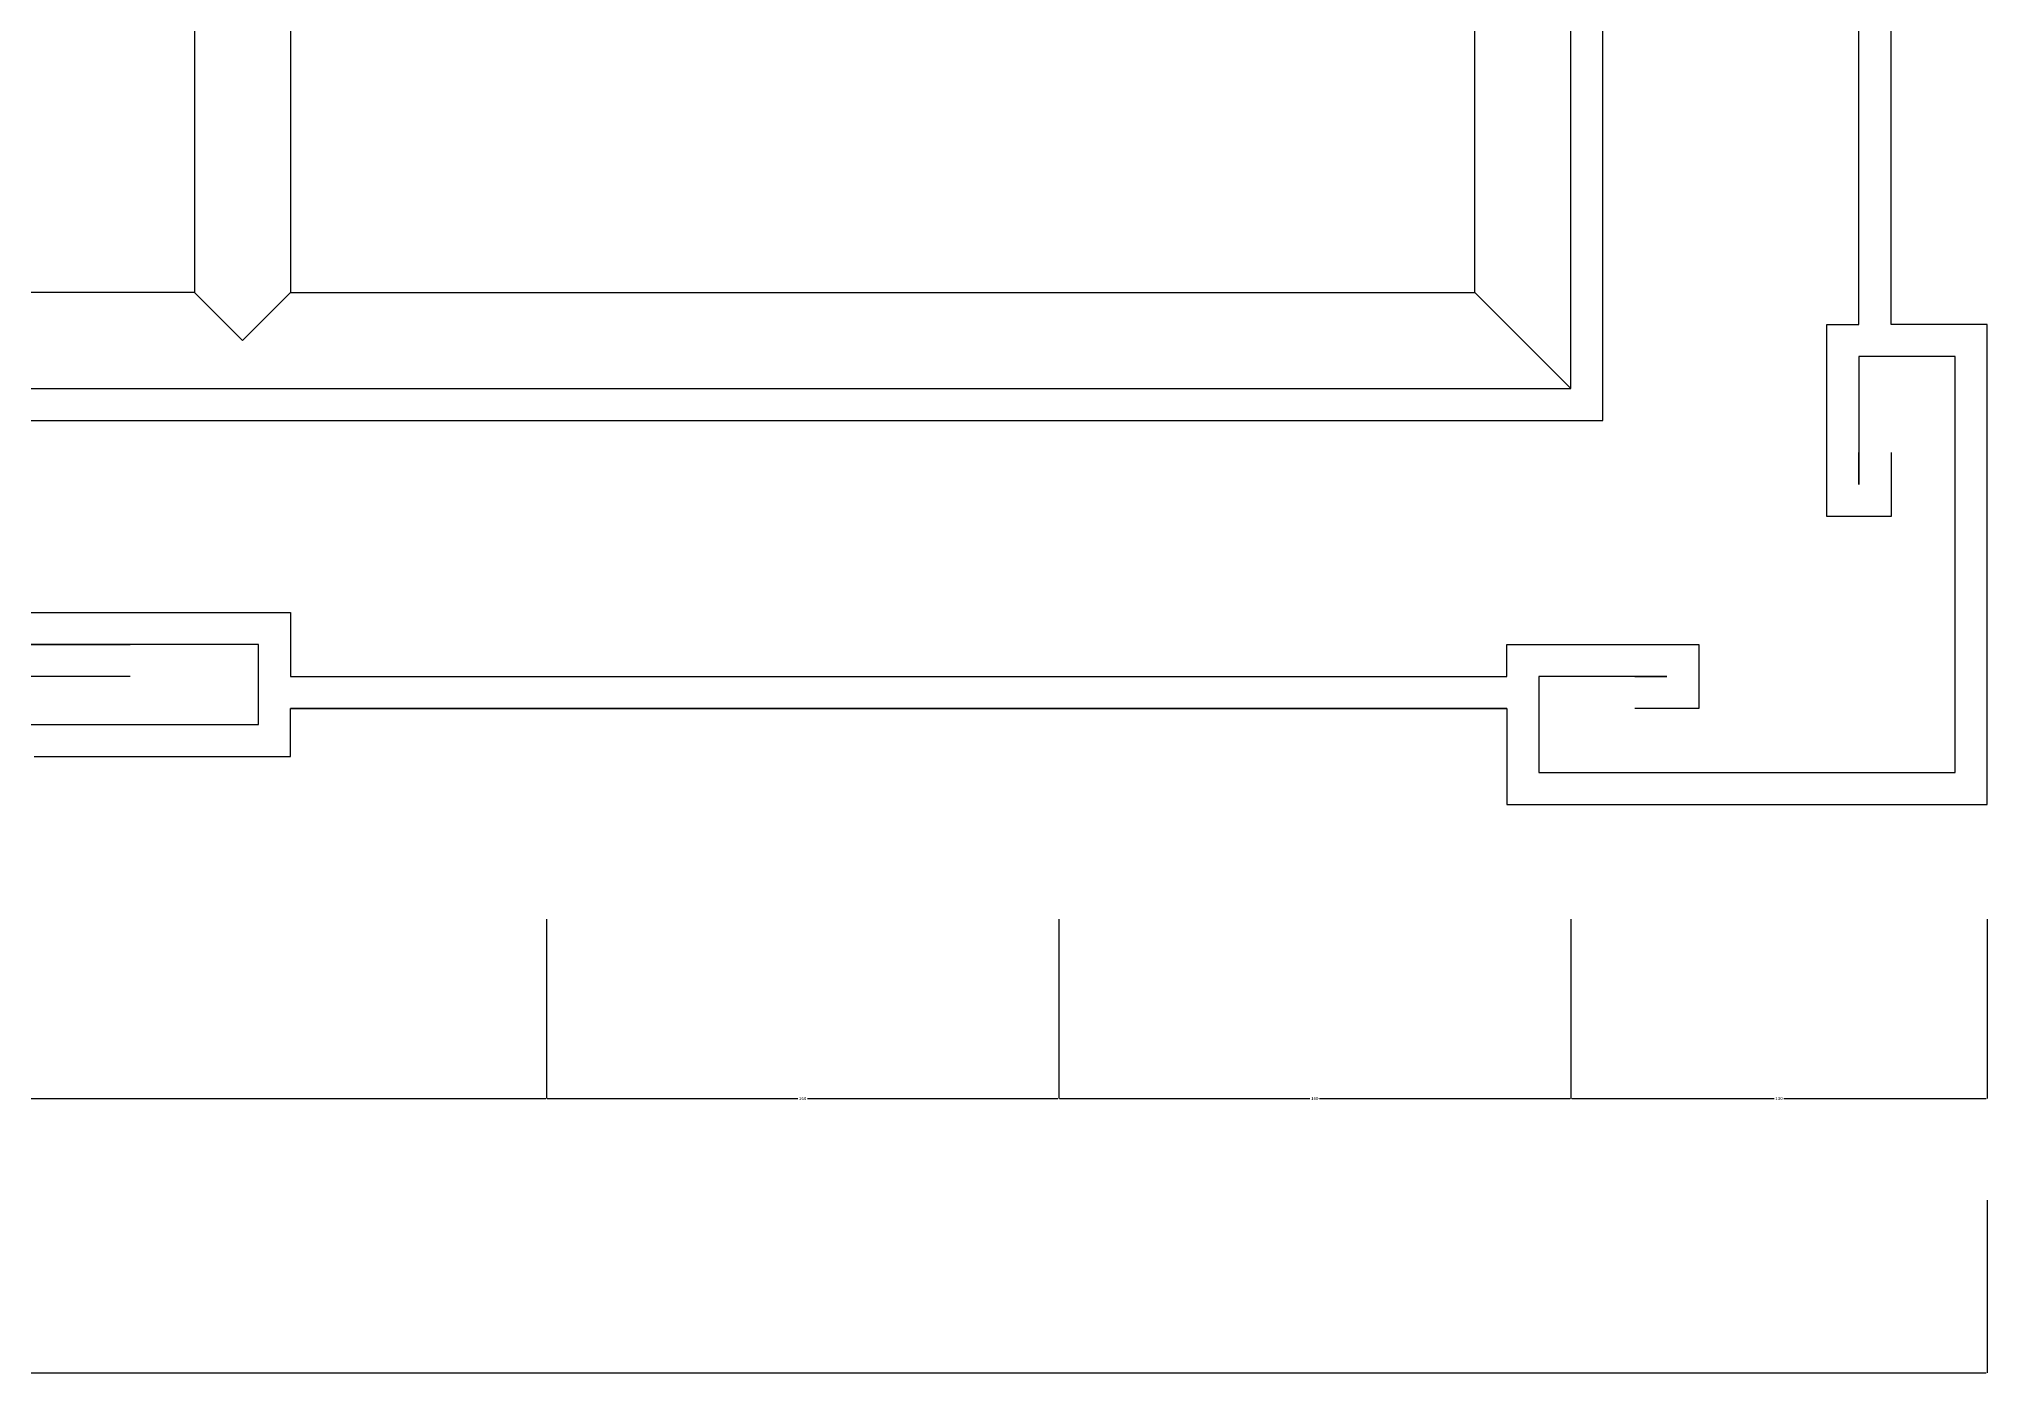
# Model space of a CAD drawing. Header units: metres. Extents: x 88 to 3581, y 92 to 4705.
# Drawn here: x 1939 to 2548, y 2555 to 2973 of the extents above; entities that cross this region are included whole.
import ezdxf

# ---------------------------------------------------------------- set-up
doc = ezdxf.new("R2010")
doc.units = ezdxf.units.M
for name, color, linetype in [('3', 3, 'Continuous'), ('4', 4, 'Continuous'), ('BH', 3, 'Continuous'), ('DIM', 3, 'Continuous')]:
    doc.layers.add(name, color=color, linetype=linetype)
doc.dimstyles.get("Standard").update_dxf_attribs({"dimtxt": 2.5, "dimasz": 2.5, "dimexe": 1.25, "dimexo": 0.625, "dimtad": 1, "dimcen": 2.5, "dimazin": 3, "dimtfac": 1, "dimtmove": 0, "dimatfit": 3})

# ---------------------------------------------------------------- blocks, each defined once
blk = doc.blocks.new('窗-014')
at = {"layer": '3'}
blk.add_line((2100, 160), (2130, 130), dxfattribs=at)
for points in [[(120, 120), (2140, 120), (2140, 1440), (120, 1440)], [(1730, 250), (1730, 160), (2100, 160), (2100, 1400), (1730, 1400), (1730, 1310), (2010, 1310), (2010, 1150), (1970, 1150), (1970, 410), (2010, 410), (2010, 250)], [(1700, 160), (560, 160), (560, 290), (1700, 290)]]:
    blk.add_lwpolyline(points, close=True, dxfattribs=at)
for points in [[(2230, 110), (2230, 90), (2210, 90), (2210, 150), (2220, 150), (2220, 380), (2200, 380), (2200, 480), (2220, 480), (2220, 430)], [(1730, 160), (1715, 145), (1700, 160)], [(2150, 40), (2160, 40), (2160, 40), (2120, 40), (2120, 10), (2250, 10), (2250, 140), (2220, 140), (2220, 100), (2220, 100), (2220, 110)], [(1680, 40), (1630, 40), (1630, 60), (1730, 60), (1730, 40), (2110, 40), (2110, 50), (2170, 50), (2170, 30), (2150, 30)], [(580, 50), (620, 50), (620, 50), (540, 50), (540, 25), (620, 25), (620, 10), (1640, 10), (1640, 25), (1720, 25), (1720, 50), (1640, 50), (1640, 50), (1680, 50)]]:
    blk.add_lwpolyline(points, dxfattribs=at)
at = {"layer": '4'}
for points in [[(2110, 30), (1730, 30), (2110, 30), (2110, 0), (2260, 0), (2260, 150), (2230, 150), (2230, 380), (2245, 380), (2245, 460), (2260, 460), (2260, 1100), (2245, 1100), (2245, 1180), (2230, 1180), (2230, 1410), (2260, 1410), (2260, 1560), (2110, 1560), (2110, 1530), (1730, 1530), (1730, 1545), (1650, 1545)], [(1650, 15), (1730, 15), (1730, 30)]]:
    blk.add_lwpolyline(points, dxfattribs=at)
blk.add_lwpolyline([(130, 130), (2130, 130), (2130, 1430), (130, 1430)], close=True, dxfattribs=at)
blk = doc.blocks.new('*D25')
for p, q in [((287.67, 2609.76), (287.67, 2555.76)), ((2547.67, 2609.76), (2547.67, 2555.76)), ((287.92, 2555.76), (1415.67, 2555.76)), ((1419.67, 2555.76), (2547.42, 2555.76))]:
    blk.add_line(p, q)
at = {"layer": 'Defpoints'}
for p in [(287.67, 2609.76), (2547.67, 2609.76), (287.67, 2555.76)]:
    blk.add_point(p, dxfattribs=at)
at = {"layer": 'DIM', "insert": (1417.67, 2555.76), "char_height": 1, "attachment_point": 5}
blk.add_mtext('2260', dxfattribs=at)
blk = doc.blocks.new('*D26')
for p, q in [((737.67, 2697.51), (737.67, 2641.51)), ((2097.67, 2697.51), (2097.67, 2641.51)), ((737.92, 2641.51), (1415.67, 2641.51)), ((1419.67, 2641.51), (2097.42, 2641.51))]:
    blk.add_line(p, q)
at = {"layer": 'Defpoints'}
for p in [(737.67, 2697.51), (2097.67, 2697.51), (737.67, 2641.51)]:
    blk.add_point(p, dxfattribs=at)
at = {"layer": 'DIM', "insert": (1417.67, 2641.51), "char_height": 1, "attachment_point": 5}
blk.add_mtext('1360', dxfattribs=at)
blk = doc.blocks.new('*D35')
for p, q in [((2097.67, 2697.51), (2097.67, 2641.51)), ((2257.67, 2697.51), (2257.67, 2641.51)), ((2097.92, 2641.51), (2176.17, 2641.51)), ((2179.17, 2641.51), (2257.42, 2641.51))]:
    blk.add_line(p, q)
at = {"layer": 'Defpoints'}
for p in [(2097.67, 2697.51), (2257.67, 2697.51), (2097.67, 2641.51)]:
    blk.add_point(p, dxfattribs=at)
at = {"layer": 'DIM', "insert": (2177.67, 2641.51), "char_height": 1, "attachment_point": 5}
blk.add_mtext('160', dxfattribs=at)
blk = doc.blocks.new('*D36')
for p, q in [((2257.67, 2697.51), (2257.67, 2641.51)), ((2417.67, 2697.51), (2417.67, 2641.51)), ((2257.92, 2641.51), (2336.17, 2641.51)), ((2339.17, 2641.51), (2417.42, 2641.51))]:
    blk.add_line(p, q)
at = {"layer": 'Defpoints'}
for p in [(2257.67, 2697.51), (2417.67, 2697.51), (2257.67, 2641.51)]:
    blk.add_point(p, dxfattribs=at)
at = {"layer": 'DIM', "insert": (2337.67, 2641.51), "char_height": 1, "attachment_point": 5}
blk.add_mtext('160', dxfattribs=at)
blk = doc.blocks.new('*D37')
for p, q in [((2417.67, 2697.51), (2417.67, 2641.51)), ((2547.67, 2697.51), (2547.67, 2641.51)), ((2417.92, 2641.51), (2481.17, 2641.51)), ((2484.17, 2641.51), (2547.42, 2641.51))]:
    blk.add_line(p, q)
at = {"layer": 'Defpoints'}
for p in [(2417.67, 2697.51), (2547.67, 2697.51), (2417.67, 2641.51)]:
    blk.add_point(p, dxfattribs=at)
at = {"layer": 'DIM', "insert": (2482.67, 2641.51), "char_height": 1, "attachment_point": 5}
blk.add_mtext('130', dxfattribs=at)

msp = doc.modelspace()

# ---------------------------------------------------------------- block references
at = {"layer": 'BH'}
msp.add_blockref('窗-014', (287.67, 2733.36), dxfattribs=at)

# ---------------------------------------------------------------- dimensions: what is measured, and where the dimension line sits
at = {"layer": 'DIM'}
for base, p1, p2, picture, middle in [((737.67, 2641.51), (737.67, 2697.51), (2097.67, 2697.51), '*D26', (1417.67, 2641.51)), ((2097.67, 2641.51), (2097.67, 2697.51), (2257.67, 2697.51), '*D35', (2177.67, 2641.51)), ((2257.67, 2641.51), (2257.67, 2697.51), (2417.67, 2697.51), '*D36', (2337.67, 2641.51)), ((2417.67, 2641.51), (2417.67, 2697.51), (2547.67, 2697.51), '*D37', (2482.67, 2641.51)), ((287.67, 2555.76), (287.67, 2609.76), (2547.67, 2609.76), '*D25', (1417.67, 2555.76))]:
    dim = msp.add_linear_dim(base=base, p1=p1, p2=p2, dimstyle='Standard', dxfattribs=at)
    dim.commit()
    dim.dimension.update_dxf_attribs({"geometry": picture, "text_midpoint": middle})

doc.saveas('drawing.dxf')
